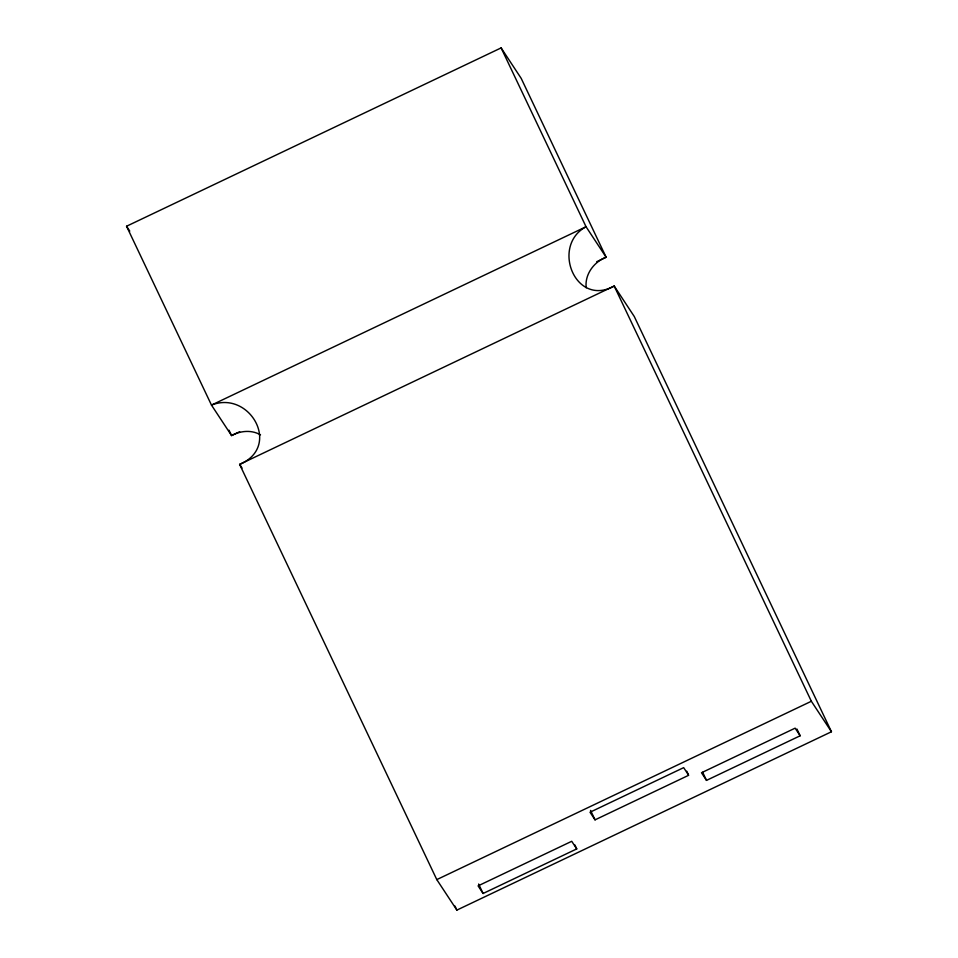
<?xml version="1.0" encoding="UTF-8"?>
<svg xmlns="http://www.w3.org/2000/svg" width="958" height="958" viewBox="0 0 958 958"><rect width="100%" height="100%" fill="white"/><g stroke="black" fill="none" stroke-linecap="round" stroke-linejoin="round"><path stroke-width="1.44" d="M260.516 434.872C251.643 429.651 240.35 430.717 231.561 435.579L211.478 405.09L126.552 226.244L501.118 47.9L521.2 78.388L606.127 257.235C593.924 261.869 584.596 274.455 586.2 287.771M239.656 431.735L231.561 435.579L229.01 430.202M596.702 261.726L606.127 257.235L586.045 226.747L501.118 47.9M436.8 879.612L811.354 701.268L831.448 731.756L456.882 910.1L436.8 879.612L239.632 464.379C281.915 446.823 249.894 389.81 211.478 405.09L586.045 226.747C550.622 245.751 575.399 307.757 614.198 286.035L634.28 316.523L831.448 731.756M595.038 819.856L688.682 775.273L683.653 767.645L590.02 812.228L595.038 819.856L590.547 810.408M800.146 735.78L795.128 728.164L701.484 772.747L706.501 780.375L800.146 735.78L796.936 729.038M576.74 848.908L571.722 841.292L478.078 885.875L483.095 893.491L576.74 848.908L574.812 844.86M126.552 226.244L129.773 231.118M242.039 468.043L239.632 464.379L614.198 286.035L811.354 701.268M702.657 772.268L706.501 780.375M686.754 771.214L688.036 773.92M478.617 884.042L483.095 893.491M454.966 906.052L456.882 910.1"/></g></svg>
